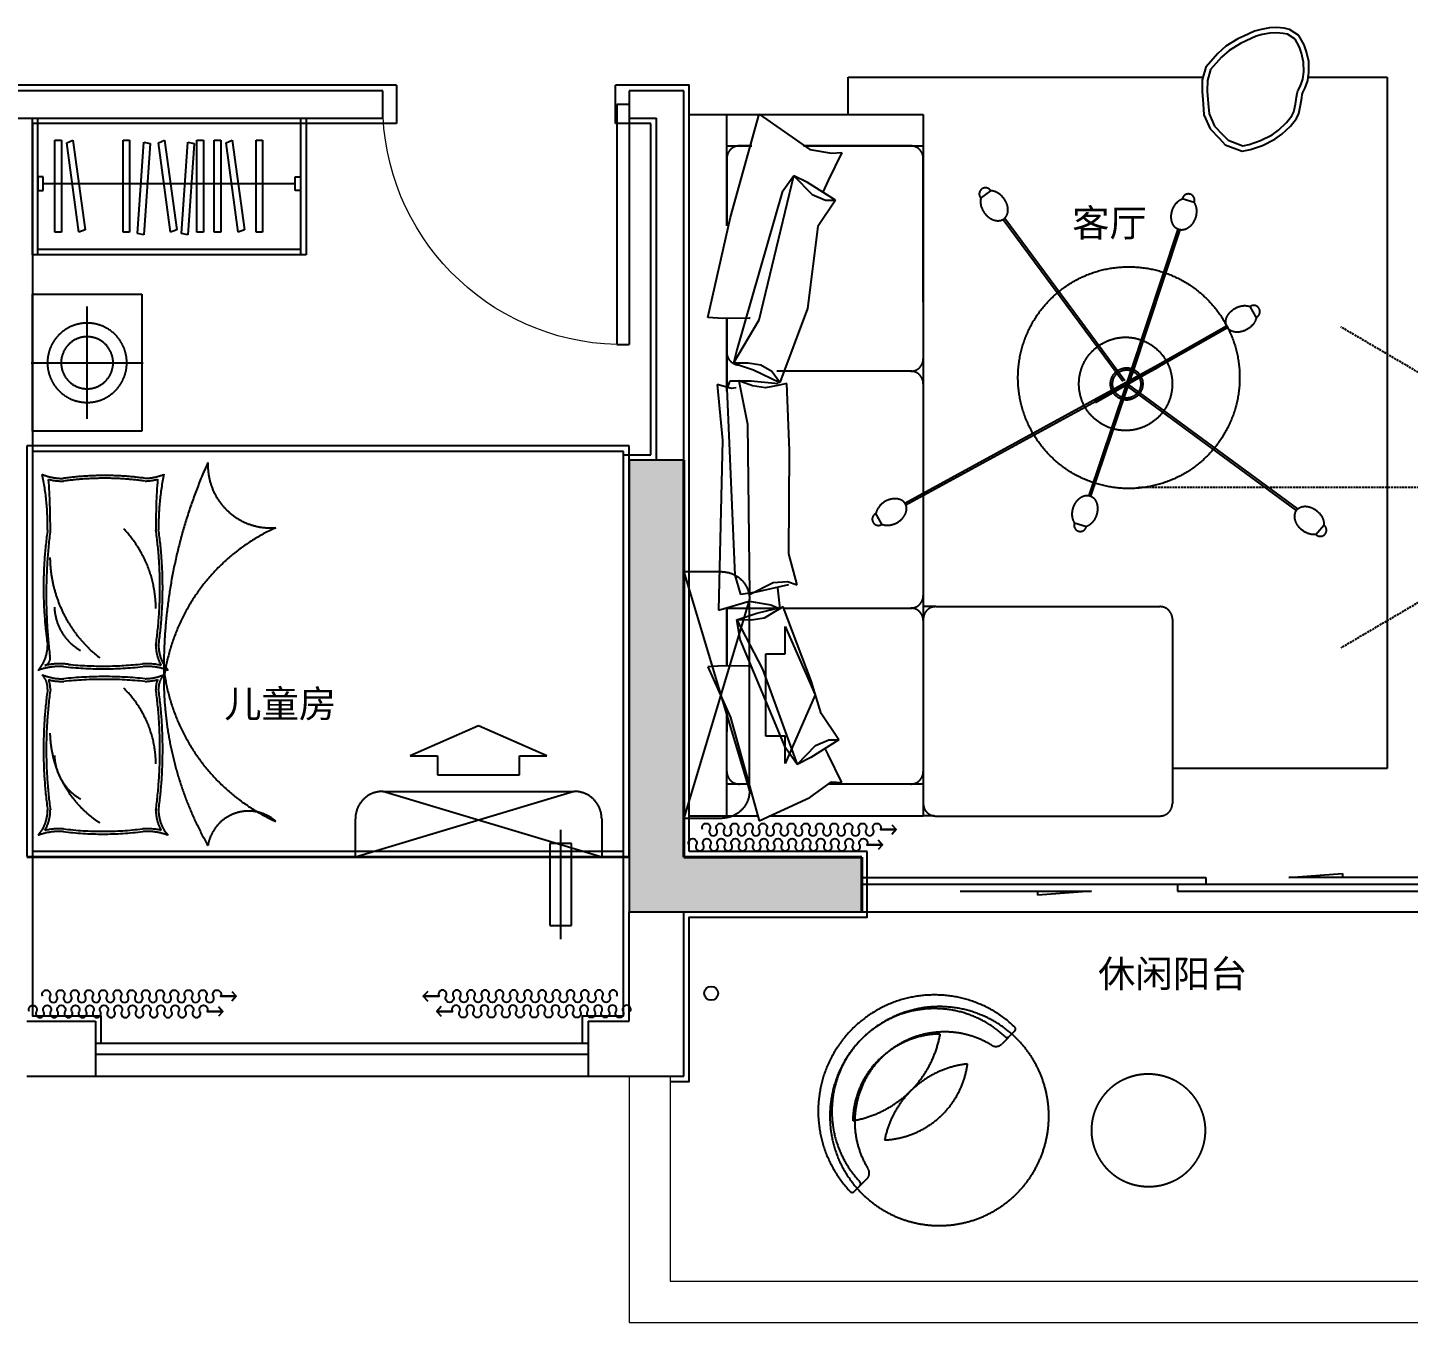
# Model space of a CAD drawing. Header units: inches. Extents: x -2597087 to 134135, y -662679 to 20000.
# Drawn here: x 40458 to 45503, y -43168 to -38437 of the extents above; entities that cross this region are included whole.
import ezdxf

# ---------------------------------------------------------------- set-up
doc = ezdxf.new("R2010")
doc.units = ezdxf.units.IN
doc.header["$LTSCALE"] = 100
doc.header["$MEASUREMENT"] = 0
for name, pattern in [('__DASH', [0.35, 0.25, -0.1]), ('DASH', [0.35, 0.25, -0.1]), ('HIDDEN', [0.375, 0.25, -0.125]), ('HIDDEN2', [4.7625, 3.175, -1.5875])]:
    doc.linetypes.add(name, pattern=pattern)
doc.layers.get('0').update_dxf_attribs({"linetype": 'CONTINUOUS'})
for name, color, linetype in [('003门', 17, 'CONTINUOUS'), ('008a地面活动灯具', 31, 'CONTINUOUS'), ('009-活动家具', 157, 'DASH'), ('009活动家具', 157, 'CONTINUOUS'), ('011 完成面', 24, 'CONTINUOUS'), ('015天花', 65, 'CONTINUOUS'), ('020空间字', 2, 'CONTINUOUS'), ('026窗帘', 11, 'CONTINUOUS'), ('029空调室内机', 82, 'CONTINUOUS'), ('PUB_HATCH', 8, 'CONTINUOUS'), ('VPIPE-凝结', 99, 'DASH'), ('WALL', 7, 'CONTINUOUS'), ('WINDOW', 4, 'CONTINUOUS')]:
    doc.layers.add(name, color=color, linetype=linetype)
doc.layers.add('BALCONY', color=3, linetype='CONTINUOUS', lineweight=0)
doc.layers.add('COLUMN', color=30, linetype='CONTINUOUS', lineweight=40)
doc.styles.add('文字标注', font='')
doc.styles.get('文字标注').set_extended_font_data('SimSun')

# ---------------------------------------------------------------- blocks, each defined once
blk = doc.blocks.new('$DorLib2D$00000131')
at = {"color": 0, "linetype": 'Continuous'}
for p, q in [((0.15, 0.125), (0.2319, 0.1973)), ((0.2319, 0.1973), (0.2319, 0.125)), ((-0.5, 0.125), (-0.5, 0)), ((0.0192, 0.125), (-0.5, 0.125)), ((0.0192, 0), (0.0192, 0.125)), ((0.35, 0.125), (0.15, 0.125)), ((-0.5, 0), (0.0192, 0)), ((-0.024, 0), (0.5, 0)), ((-0.024, -0.125), (-0.024, 0)), ((0.5, 0), (0.5, -0.125)), ((-0.35, -0.125), (-0.15, -0.125)), ((-0.2319, -0.1973), (-0.2319, -0.125)), ((-0.15, -0.125), (-0.2319, -0.1973)), ((0.5, -0.125), (-0.024, -0.125))]:
    blk.add_line(p, q, dxfattribs=at)
blk = doc.blocks.new('$DorLib2D$00000001')
for p, q in [((0.45, 0.975), (0.5, 0.975)), ((0.45, 0), (0.45, 0.975)), ((0.5, 0), (0.5, 0.975)), ((0.5, 0), (0.45, 0))]:
    blk.add_line(p, q)
at = {"lineweight": 13}
blk.add_arc((0.475, 0), 0.975, 91.4693, 180, dxfattribs=at)
blk = doc.blocks.new('SONY电视-平面')
at = {"linetype": 'DASH', "ltscale": 0.3}
for p, q in [((587.4, 0), (-587.4, 0)), ((-587.4, 0), (-587.4, -12.1)), ((587.4, -12.1), (587.4, 0)), ((-679.2, -58), (-679.2, -80.9)), ((-679.2, -80.9), (679.2, -80.9)), ((679.2, -80.9), (679.2, -58))]:
    blk.add_line(p, q, dxfattribs=at)
at = {"color": 251, "linetype": 'DASH', "ltscale": 0.3}
for p, q in [((-587.4, -12.1), (587.4, -12.1)), ((679.2, -58), (-679.2, -58)), ((0, -80.9), (-586.8, -1079.8)), ((0, -80.9), (0, -1818.5)), ((0, -80.9), (586.8, -1079.8))]:
    blk.add_line(p, q, dxfattribs=at)
at = {"linetype": 'DASH', "ltscale": 0.3, "extrusion": (-6.99859e-16, 2.7872e-16, -1)}
blk.add_ellipse((-664.3, 27), major_axis=(-0.6, 86.3), ratio=1, start_param=2.047653, end_param=3.321456, dxfattribs=at)
at = {"linetype": 'DASH', "ltscale": 0.3, "extrusion": (-7.00268e-16, 2.78062e-16, -1)}
blk.add_ellipse((664.3, 27), major_axis=(-1.1, -86.3), ratio=1, start_param=-0.185469, end_param=1.088334, dxfattribs=at)
blk = doc.blocks.new('dsfsdfs')
at = {"linetype": 'DASH', "ltscale": 10}
blk.add_line((52703.5, 27008.2), (52703.8, 27008.2), dxfattribs=at)
at = {"layer": '009活动家具', "linetype": 'DASH', "ltscale": 200}
for p, q in [((54571.4, 28509.9), (54527.5, 28483.3)), ((54592.8, 28520.1), (54571.4, 28509.9)), ((54600.8, 28503.1), (54580.3, 28493.3)), ((54631.3, 28538.3), (54592.8, 28520.1)), ((54637.7, 28520.5), (54600.9, 28503.1)), ((54655.7, 28544.5), (54631.3, 28538.3)), ((54659.7, 28526.1), (54637.7, 28520.5)), ((54686, 28550.1), (54655.7, 28544.5)), ((54688.1, 28531.4), (54659.7, 28526.1)), ((54712.8, 28551.3), (54686, 28550.1)), ((54712.4, 28532.5), (54688.1, 28531.4)), ((54736.7, 28530.2), (54712.4, 28532.5)), ((54739.6, 28548.8), (54712.8, 28551.3)), ((54751.9, 28526.9), (54736.7, 28530.2)), ((54759.1, 28544.6), (54739.6, 28548.8)), ((54779.9, 28509.3), (54751.9, 28526.9)), ((54794, 28522.6), (54759.1, 28544.6)), ((54795.7, 28480.4), (54779.9, 28509.3)), ((54813, 28488), (54794, 28522.6)), ((54497.4, 28456.3), (54453.9, 28407.4)), ((54527.5, 28483.3), (54497.4, 28456.3)), ((54538.8, 28468.1), (54510.7, 28443)), ((54580.3, 28493.3), (54538.8, 28468.1)), ((54803.6, 28457.4), (54795.7, 28480.4)), ((54810.9, 28424.7), (54803.6, 28457.4)), ((54821.7, 28462.5), (54813, 28488)), ((54829.6, 28427), (54821.7, 28462.5)), ((54453.9, 28407.4), (54440.9, 28360.4)), ((54510.7, 28443), (54470.8, 28398.2)), ((54811.8, 28389.2), (54810.9, 28424.7)), ((54830.7, 28388.4), (54829.6, 28427)), ((53146.9, 28233.8), (53146.9, 28369.7)), ((54440.9, 28360.4), (54440.5, 28318.5)), ((54459.7, 28357.7), (54459.3, 28319.1)), ((54470.8, 28398.2), (54459.7, 28357.7)), ((54799.5, 28339.2), (54808.8, 28362.7)), ((54808.8, 28362.7), (54811.8, 28389.2)), ((54816.7, 28331.6), (54827.1, 28358.1)), ((54827.1, 28358.1), (54830.7, 28388.4)), ((54440.5, 28318.5), (54444, 28272.9)), ((54459.3, 28319.1), (54462.7, 28274.3)), ((54785.6, 28297.5), (54787.8, 28311.2)), ((54787.8, 28311.2), (54790.5, 28320.9)), ((54790.5, 28320.9), (54799.5, 28339.2)), ((54804.1, 28294.6), (54806.2, 28307.2)), ((54806.2, 28307.2), (54808.1, 28314.2)), ((54808.1, 28314.2), (54816.7, 28331.6)), ((54444, 28272.9), (54447.1, 28232.2)), ((54462.7, 28274.3), (54465.6, 28236.9)), ((54775.3, 28244.1), (54781.7, 28271.5)), ((54781.7, 28271.5), (54785.6, 28297.5)), ((54793.2, 28238.1), (54800.2, 28268)), ((54800.2, 28268), (54804.1, 28294.6)), ((52566.6, 25670.8), (52566.6, 28233.8)), ((52566.6, 28233.8), (53421.6, 28233.8)), ((52703.8, 27827.2), (52703.8, 28233.8)), ((53421.6, 28233.8), (53421.6, 28073.4)), ((54447.1, 28232.2), (54469.4, 28181.2)), ((54465.6, 28236.9), (54485.3, 28191.8)), ((54719.7, 28177), (54748.9, 28204.1)), ((54748.9, 28204.1), (54768.6, 28228.8)), ((54762.7, 28191.3), (54784.8, 28219)), ((54768.6, 28228.8), (54775.3, 28244.1)), ((54784.8, 28219), (54793.2, 28238.1)), ((54469.4, 28181.2), (54502.5, 28146.9)), ((54485.3, 28191.8), (54485.3, 28191.8)), ((54485.3, 28191.8), (54516, 28159.9)), ((54516, 28159.9), (54535.7, 28139.7)), ((54654, 28138.3), (54696.3, 28159.5)), ((54696.3, 28159.5), (54719.7, 28177)), ((54706.2, 28143.4), (54731.8, 28162.5)), ((54731.8, 28162.5), (54762.7, 28191.3)), ((52703.8, 28119.2), (52794.8, 28119.2)), ((52983.8, 28119.2), (53421.6, 28119.2)), ((53375.9, 28119.2), (52983.8, 28119.2)), ((54502.5, 28146.9), (54525.1, 28123.5)), ((54525.1, 28123.5), (54587.1, 28100.4)), ((54535.7, 28139.7), (54588.8, 28119.8)), ((54587.1, 28100.4), (54617.4, 28105.9)), ((54588.8, 28119.8), (54612.6, 28124.1)), ((54612.6, 28124.1), (54654, 28138.3)), ((54617.4, 28105.9), (54661.2, 28120.9)), ((54661.2, 28120.9), (54706.2, 28143.4)), ((53421.6, 28043.2), (53421.6, 28073.4)), ((53421.6, 28073.4), (53421.6, 25670.8)), ((53421.6, 27548.2), (53421.6, 28073.4)), ((53631.9, 27928.1), (53668.2, 27955.2)), ((54411, 27911.8), (54368, 27925.9)), ((54638.3, 27493), (54615.9, 27532.3)), ((52703.8, 27489.1), (52703.8, 27226.2)), ((52703.8, 27223.1), (52703.8, 27489.1)), ((53421.6, 27456.7), (53421.6, 25833.4)), ((52703.5, 27327.8), (52703.8, 27327.8)), ((53375.9, 27295.8), (52885.9, 27295.8)), ((52703.8, 27237.7), (52703.8, 27289.2)), ((52703.8, 27289.2), (52703.8, 27237.7)), ((52703.8, 27223.1), (52703.8, 27285.9)), ((52703.8, 27231.3), (52703.8, 27223.1)), ((53270.7, 26736.7), (53248.5, 26776.1)), ((53974.4, 26742.5), (54017.3, 26728.2)), ((54855.5, 26699.9), (54885.5, 26733.8)), ((53467.3, 26435.8), (53421.6, 26435.8)), ((53467.3, 26435.8), (54286.2, 26435.8)), ((52703.3, 26219.7), (52703.4, 26431.6)), ((52703.5, 26430.6), (52902, 26430.6)), ((52703.8, 26237.8), (52703.8, 26431.7)), ((52703.8, 26430.6), (52703.8, 26219.6)), ((52911.6, 26430.6), (53375.9, 26430.6)), ((52935.2, 26430.6), (53375.9, 26430.6)), ((54331.6, 26390.1), (54331.6, 25784.8)), ((52703.8, 25670.8), (52703.8, 26061.5)), ((52703.8, 26061.5), (52703.8, 25980)), ((52782.2, 25787.7), (52703.8, 25787.7)), ((53375.9, 25787.7), (53075.3, 25787.7)), ((53421.6, 25787.7), (53114.6, 25787.7)), ((54331.6, 25784.8), (54331.6, 25716.5)), ((53421.6, 25670.8), (52860.2, 25670.8)), ((53461.8, 25671.2), (53421.6, 25671.2)), ((53467.3, 25670.8), (54285.9, 25670.8))]:
    blk.add_line(p, q, dxfattribs=at)
at = {"layer": '009活动家具', "color": 251, "linetype": 'DASH', "ltscale": 200}
for p, q in [((53146.9, 28369.7), (54443.5, 28369.7)), ((53713.4, 27850.6), (54150.1, 27260.2)), ((53719.3, 27854.9), (54157.8, 27262.1)), ((54351.6, 27814.6), (54177.3, 27288.4)), ((54358.5, 27812.3), (54184.2, 27286.1)), ((54529.1, 27460.7), (54047, 27187.1)), ((54532.7, 27454.4), (54050.6, 27180.8)), ((54027.4, 26841.7), (54204.3, 27367.1)), ((54034.3, 26839.4), (54211.2, 27364.8)), ((53354.2, 26814), (54278.3, 27318.7)), ((53357.8, 26807.6), (54281.9, 27312.3)), ((54789.9, 26793.1), (54171.6, 27247.2)), ((54785, 26787.6), (54169, 27239.7))]:
    blk.add_line(p, q, dxfattribs=at)
blk.add_lwpolyline([(54828.5, 28369.7), (55116.8, 28369.7), (55116.8, 25844.5), (54331.6, 25844.5)], dxfattribs=at)
at = {"layer": '009活动家具', "linetype": 'DASH', "ltscale": 200}
for points in [[(52788.5, 27488.5), (52785.4, 27489.9), (52689, 27488.9), (52634.4, 27492.7), (52717.8, 27858.5), (52822.4, 28235.2), (53007.5, 28105.5), (53086.8, 28092.7), (53123.7, 28095.3), (53074.6, 27993.1), (53055.1, 27949.8)], [(53101, 27921.2), (52998.6, 27984.9), (52948.1, 28010.3), (52905.7, 27950.3), (52740.8, 27373.7), (52727.8, 27325.2), (52800.7, 27300.5), (52897.4, 27254.5)], [(52738.1, 27234.8), (52721.4, 27233.1), (52668.5, 27246.9), (52688, 27044.2), (52673.5, 26422.7), (52785.4, 26455.9), (52864.7, 26442.6), (52898.8, 26428.3), (52889.6, 26504)], [(52928.7, 26515.7), (52811.3, 26488.1), (52755.3, 26480.3), (52734.4, 26550.7), (52705.2, 27231.7), (52715.7, 27260.4), (52792.7, 27260.4), (52891.8, 27251.6)], [(53113.3, 25948.7), (53010.9, 25885), (52960.4, 25859.6), (52918, 25919.6), (52753.1, 26316.1), (52740.1, 26387.2), (52813, 26411.9), (52909.7, 26435.4)], [(52792.3, 26221.9), (52785.4, 26218.8), (52689, 26219.8), (52634.4, 26216), (52717.8, 26030.2), (52822.4, 25653.5), (53007.5, 25738.2), (53086.8, 25796), (53123.7, 25793.4), (53074.6, 25895.6), (53063.2, 25917.5)], [(52817.6, 25670.8), (52566.6, 25670.8)]]:
    blk.add_lwpolyline(points, dxfattribs=at)
for points in [[(52794.8, 28119.2), (52749.5, 28119.2, 0.414214), (52703.8, 28073.4), (52703.8, 27827.2)], [(52785.2, 25787.7), (52749.5, 25787.7, -0.414214), (52703.8, 25833.4), (52703.8, 26061.5)]]:
    blk.add_lwpolyline(points, format="xyb", dxfattribs=at)
for points in [[(52781.3, 27325.4), (52727.8, 27325.2), (52822.3, 27483.1), (52948.1, 28010.3), (53015.1, 27941.7), (53064, 27920.8), (53101, 27921.2), (53036.4, 27824.1), (52999.1, 27525), (52897.4, 27254.5), (52868.7, 27294.8), (52828.4, 27318.2)], [(52798, 27243), (52747.4, 27260.4), (52779.1, 27102), (52787.1, 26480.3), (52872.5, 26523.8), (52925.5, 26527.9), (52960.5, 26515.7), (52930.4, 26628.4), (52933.2, 27005.7), (52923.6, 27251.6), (52890.6, 27243.9), (52845, 27234.8)], [(52793.6, 26387), (52740.1, 26387.2), (52834.6, 26206.8), (52960.4, 25859.6), (53027.4, 25928.2), (53076.3, 25949.1), (53113.3, 25948.7), (53048.7, 26045.8), (53011.4, 26164.9), (52909.7, 26435.4), (52881, 26417.5), (52840.7, 26394.2)]]:
    blk.add_lwpolyline(points, close=True, dxfattribs=at)
for centre, radius in [((54172.5, 27272.5), 405), ((54160.8, 27249.6), 170.5), ((54164.6, 27249.4), 58.8), ((54164.6, 27249.4), 51.5)]:
    blk.add_circle(centre, radius, dxfattribs=at)
for centre, radius, start, end in [((54617, 28469.1), 56.4, 115.3623, 115.4039), ((54617, 28469.1), 37.6, 115.3623, 115.4039), ((53375.9, 28073.4), 45.7, 0, 90), ((53648.8, 27943.3), 22.7, 31.3668, 222.0761), ((54390.2, 27920.9), 22.7, 336.5426, 167.2519), ((54628.9, 27513.7), 22.7, 294.447, 125.1563), ((52749.5, 27364.5), 45.7, 180, 270), ((53375.9, 27341.5), 45.7, 270, 0), ((53375.9, 27250.1), 45.7, 0, 90), ((53257.8, 26755.4), 22.7, 114.0913, 304.8006), ((53995.2, 26733.3), 22.7, 156.2658, 346.9751), ((54872.1, 26715.4), 22.7, 223.1257, 53.835), ((53375.9, 26476.3), 45.7, 270, 0), ((53467.3, 26390.1), 45.7, 90, 180), ((54286.2, 26390.1), 45.7, 0, 90), ((53375.9, 26384.8), 45.7, 0, 90), ((53375.9, 25833.4), 45.7, 270, 0), ((53467.3, 25716.5), 45.7, 180, 270), ((54285.9, 25716.5), 45.7, 270, 0)]:
    blk.add_arc(centre, radius, start, end, dxfattribs=at)
for centre, major_axis, start_param, end_param in [((53680.7, 27900.5), (35.6, -47.8), 3.676927, 8.889443), ((53304.3, 26781.6), (-51.9, -29.3), 0.535335, 5.747851)]:
    blk.add_ellipse(centre, major_axis=major_axis, ratio=0.743916, start_param=start_param, end_param=end_param, dxfattribs=at)
at = {"layer": '009活动家具', "linetype": 'DASH', "ltscale": 200, "extrusion": (0, 0, -1)}
for centre, major_axis, start_param, end_param in [((54373.6, 27870.1), (-18.5, -56.7), 3.676927, 8.889443), ((54582.6, 27487.1), (-51.7, -29.6), 3.676927, 8.889443), ((54012, 26784), (-18.8, -56.6), 0.535335, 5.747851), ((54832.1, 26750.8), (44.6, -39.5), 0.535335, 5.747851)]:
    blk.add_ellipse(centre, major_axis=major_axis, ratio=0.743916, start_param=start_param, end_param=end_param, dxfattribs=at)
blk = doc.blocks.new('A$C3B4B66AD')
at = {"layer": '026窗帘', "elevation": -1.4}
blk.add_lwpolyline([(22.2, 755.9, -1.732051), (22.2, 730, 1.732051), (22.2, 704, -1.732051), (22.2, 678, 1.732051), (22.2, 652, -1.732051), (22.2, 626, 1.732051), (22.2, 600.1, -1.732051), (22.2, 574.1, 1.732051), (22.2, 548.1, -1.732051), (22.2, 522.1, 1.732051), (22.2, 496.1, -1.732051), (22.2, 470.1, 1.732051), (22.2, 444.2, -1.732051), (22.2, 418.2, 1.732051), (22.2, 392.2, -1.732051), (22.2, 366.2, 1.732051), (22.2, 340.2, -1.732051), (22.2, 314.3, 1.732051), (22.2, 288.3, -1.732051), (22.2, 262.3, 1.732051), (22.2, 236.3, -1.732051), (22.2, 210.3, 1.732051), (22.2, 184.4, -1.732051), (22.2, 158.4, 1.732051), (22.2, 132.4, -1.732051), (22.2, 106.4), (22.2, 49.1), (22.2, 106.4)], format="xyb", dxfattribs=at)
at = {"layer": '026窗帘', "color": 251, "elevation": -1.4}
blk.add_lwpolyline([(77.9, 706.8, -1.732051), (77.9, 680.9, 1.732051), (77.9, 654.9, -1.732051), (77.9, 628.9, 1.732051), (77.9, 602.9, -1.732051), (77.9, 576.9, 1.732051), (77.9, 551, -1.732051), (77.9, 525, 1.732051), (77.9, 499, -1.732051), (77.9, 473, 1.732051), (77.9, 447, -1.732051), (77.9, 421.1, 1.732051), (77.9, 395.1, -1.732051), (77.9, 369.1, 1.732051), (77.9, 343.1, -1.732051), (77.9, 317.1, 1.732051), (77.9, 291.2, -1.732051), (77.9, 265.2, 1.732051), (77.9, 239.2, -1.732051), (77.9, 213.2, 1.732051), (77.9, 187.2, -1.732051), (77.9, 161.3, 1.732051), (77.9, 135.3, -1.732051), (77.9, 109.3, 1.732051), (77.9, 83.3, -1.732051), (77.9, 57.3), (77.9, 0), (77.9, 57.3)], format="xyb", dxfattribs=at)
at = {"layer": '026窗帘', "elevation": -1.4}
blk.add_lwpolyline([(39.9, 65), (22.2, 49.1), (4.6, 65)], dxfattribs=at)
at = {"layer": '026窗帘', "color": 251, "elevation": -1.4}
blk.add_lwpolyline([(95.5, 15.9), (77.9, 0), (60.3, 15.9)], dxfattribs=at)
blk = doc.blocks.new('dsdesd')
at = {"layer": '009-活动家具', "linetype": 'DASH', "ltscale": 540}
for p, q in [((74543.1, 24622.3), (74495.3, 24574.4)), ((73956.4, 24035.5), (74002.6, 24081.7))]:
    blk.add_line(p, q, dxfattribs=at)
for centre, radius, start, end in [((74249.7, 24328.9), 425, 46.3808, 223.6192), ((74267.4, 24311.2), 400, 48.5833, 221.4167), ((74249.7, 24328.9), 375, 46.6142, 223.3858), ((74286.5, 24290.5), 328.3, 58.7896, 211.2104), ((74536, 24629.3), 10, 315, 46.3808), ((74274.2, 24287.8), 323.4, 90.6525, 178.824), ((74267.4, 24311.2), 400, 221.4167, 48.5833), ((74474.1, 24595.7), 30, 234.4613, 315), ((74514.2, 24608.7), 10, 226.6142, 315), ((73981.4, 24102.9), 30, 315, 35.5387), ((73969.9, 24064.4), 10, 315, 43.3858), ((73949.3, 24042.6), 10, 223.6192, 315)]:
    blk.add_arc(centre, radius, start, end, dxfattribs=at)
at = {"layer": '009-活动家具', "color": 251, "linetype": 'DASH', "ltscale": 540}
for centre, radius, start, end in [((73886.6, 24679), 389.9, 279.5023, 349.9742), ((74407.2, 24157.6), 346.3, 96.1088, 168.9276), ((74052.5, 24544.4), 320.7, 272.6454, 352.3911)]:
    blk.add_arc(centre, radius, start, end, dxfattribs=at)
blk = doc.blocks.new('dfgdfht67964dfgsdg')
at = {"layer": '029空调室内机', "color": 250, "linetype": '__DASH', "ltscale": 100}
for p, q in [((-100, 240), (-900, 0)), ((0, 0), (-800, 240))]:
    blk.add_line(p, q, dxfattribs=at)
blk.add_lwpolyline([(-700, 370), (-600, 370), (-600, 300), (-300, 300), (-300, 370), (-200, 370), (-450, 480)], close=True, dxfattribs=at)
blk.add_lwpolyline([(0, 0), (-900, 0), (-900, 140, -0.414214), (-800, 240), (-100, 240, -0.414214), (0, 140)], format="xyb", close=True, dxfattribs=at)
blk = doc.blocks.new('sdfgadsgfasdy568753sdfas')
at = {"layer": '029空调室内机', "color": 250, "linetype": '__DASH', "ltscale": 100}
blk.add_line((0, 100), (0, -300), dxfattribs=at)
blk.add_lwpolyline([(-40, -250), (40, -250), (40, 50), (-40, 50)], close=True, dxfattribs=at)
blk = doc.blocks.new('sdfsagasdfghtry543')
at = {"layer": '009活动家具', "linetype": 'HIDDEN', "ltscale": 250}
blk.add_line((0, -2.1), (2200, -2.1), dxfattribs=at)
for points in [[(2200, 0), (2200, 1500), (0, 1500), (0, 0)], [(2180, 20), (2180, 1480), (20, 1480), (20, 20)]]:
    blk.add_lwpolyline(points, close=True, dxfattribs=at)
for centre, radius, start, end in [((2331.9, 688.2), 1831.9, 155.7801, 181.4872), ((890.4, 1429.9), 229.4, 177.5345, 274.7123), ((129.7, 1573), 191.6, 247.3977, 270.6869), ((-873.9, 1204.2), 949.6, 359.3234, 11.6654), ((129.7, 1573), 201.5, 255.4484, 271.1025), ((-2169.6, 1207.1), 2255.2, 359.632, 4.3459), ((283, 299), 1092.9, 82.1489, 97.9417), ((283, 299), 1082.9, 82.1489, 97.9311), ((426.9, 1573.2), 191.6, 271.6077, 292.6023), ((426.9, 1573.2), 201.5, 271.6077, 284.5516), ((2726.2, 1207.3), 2255.2, 175.6541, 180.368), ((1430.5, 1204.4), 949.6, 168.3346, 180.6766), ((1541.8, 982.3), 1481.2, 171.8237, 188.19), ((1937.2, 955.8), 1866.7, 172.7267, 186.836), ((45.9, 903.7), 425.2, 0.2718, 43.6237), ((-986.8, 982.5), 1472.9, 351.7966, 8.1896), ((-985.2, 982.5), 1481.2, 351.81, 8.1763), ((1200.1, 559), 705.1, 114.3672, 172.6535), ((555, 1097.6), 470.9, 180.6352, 232.112), ((288.7, 916.4), 188.3, 181.6509, 240.5833), ((-61.9, 771.3), 137.5, 318.4161, 360), ((618.5, 771.5), 147.4, 178.4473, 209.8513), ((618.5, 771.5), 137.5, 178.4473, 221.5839), ((57.2, 724.6), 28.1, 288.2372, 18.6853), ((119.8, 469.1), 225.2, 86.4317, 110.485), ((129.7, 840.9), 191.6, 247.3977, 271.6077), ((-0.1, 613.2), 75.8, 358.1988, 42.1405), ((119.8, 469.1), 235.1, 82.0679, 103.2301), ((283, -809.7), 1466.9, 84.1587, 95.8413), ((277.6, 1956.8), 1271.2, 263.5044, 276.574), ((277.6, 1956.8), 1261.2, 264.2945, 276.574), ((436.8, 469.3), 235.1, 76.7699, 93.4755), ((436.8, 469.3), 225.2, 69.515, 93.4755), ((426.9, 841.1), 191.6, 271.6077, 292.6023), ((556.7, 613.4), 75.8, 137.8595, 181.8012), ((1740.4, 651.3), 1240.4, 178.2641, 209.5364), ((1200.1, 770.5), 705.1, 187.3465, 245.6328), ((1688.7, 389.9), 1628.1, 172.2018, 187.8113), ((1688.6, 390), 1618, 172.187, 187.8073), ((129.7, 840.9), 201.5, 255.4484, 271.6077), ((-0.1, 613.2), 85.7, 358.1988, 22.4287), ((283, -809.7), 1456.9, 84.1587, 95.8413), ((80.7, 335.9), 390.4, 0.3646, 45.6323), ((426.9, 841.1), 201.5, 271.6077, 284.5516), ((-1133.4, 390.1), 1619.5, 352.1774, 7.8094), ((556.7, 613.4), 85.7, 157.5713, 181.8012), ((-1132, 390.1), 1628.1, 352.1887, 7.7982), ((481.3, 457.1), 397.2, 181.0112, 237.1507), ((288.7, 374), 188.3, 181.6509, 240.5833), ((-61.9, 168.7), 137.5, 318.4161, 0), ((-61.9, 168.7), 147.4, 330.1487, 0.6121), ((618.5, 168.8), 147.4, 178.4473, 209.8513), ((618.5, 168.8), 137.5, 178.4473, 221.5839), ((809.7, 15.5), 150.5, 48.5737, 170.7015), ((119.8, -133.5), 235.1, 86.5245, 103.2301), ((277.6, 1222.4), 1130.4, 262.668, 277.332), ((436.8, -133.4), 235.1, 76.7699, 93.4755), ((119.8, -133.5), 225.2, 86.5245, 110.485), ((277.6, 1222.4), 1140.4, 262.668, 277.332), ((436.8, -133.4), 225.2, 69.515, 93.4755)]:
    blk.add_arc(centre, radius, start, end, dxfattribs=at)
at = {"layer": '015天花', "color": 250, "linetype": 'HIDDEN2', "ltscale": 30}
blk.add_line((0, -2.1), (0, -2.1), dxfattribs=at)
blk = doc.blocks.new('sdfsasdg5e7563')
at = {"layer": '008a地面活动灯具', "linetype": 'HIDDEN', "ltscale": 250}
for p, q in [((200, 45), (200, 455)), ((-5, 250), (405, 250))]:
    blk.add_line(p, q, dxfattribs=at)
for radius, start in [(145, 0.2537), (95, 0.3484)]:
    blk.add_arc((200, 250), radius, start, 0.0015, dxfattribs=at)
at = {"layer": '009活动家具', "linetype": 'HIDDEN', "ltscale": 250}
blk.add_lwpolyline([(0, 500), (400, 500), (400, 0), (0, 0)], close=True, dxfattribs=at)
blk = doc.blocks.new('sdasfgdsfyh5675334233')
at = {"layer": '009活动家具', "linetype": 'HIDDEN', "ltscale": 250}
for p, q in [((0, 0), (0, 500)), ((0, 500), (1000, 500)), ((0, 500), (600, 500)), ((20, 0), (20, 500)), ((980, 500), (980, -0.1)), ((1000, 500), (1000, -0.1)), ((82.4, 419.4), (105.9, 419.4)), ((82.4, 83.3), (82.4, 419.4)), ((105.9, 419.4), (105.9, 83.3)), ((125.3, 410.1), (148.2, 419.3)), ((169.5, 82.7), (125.3, 410.1)), ((148.2, 419.3), (192.3, 91.8)), ((331.6, 419.4), (355.1, 419.4)), ((331.6, 83.3), (331.6, 419.4)), ((355.1, 419.4), (355, 83.3)), ((384.2, 78.2), (407.4, 411.9)), ((407.4, 411.9), (430.7, 407.1)), ((430.7, 407.1), (407.5, 73.4)), ((460.5, 410.1), (483.3, 419.2)), ((504.6, 82.7), (460.5, 410.1)), ((483.3, 419.2), (527.4, 91.8)), ((544.4, 78.1), (567.6, 411.9)), ((567.6, 411.9), (590.9, 407.1)), ((590.9, 407.1), (567.7, 73.3)), ((601.2, 419.4), (624.7, 419.4)), ((601.2, 83.2), (601.2, 419.4)), ((624.7, 419.4), (624.6, 83.2)), ((664.7, 419.3), (688.2, 419.3)), ((664.7, 83.2), (664.7, 419.3)), ((688.2, 419.3), (688.2, 83.2)), ((707.6, 410.1), (730.5, 419.2)), ((751.8, 82.7), (707.6, 410.1)), ((730.5, 419.2), (774.6, 91.8)), ((817.1, 419.3), (840.6, 419.3)), ((817.1, 83.2), (817.1, 419.3)), ((840.6, 419.3), (840.5, 83.2)), ((960, 259.9), (40, 260)), ((980, 259.9), (980, 259.9)), ((105.9, 83.3), (82.4, 83.3)), ((192.3, 91.8), (169.5, 82.7)), ((355, 83.3), (331.6, 83.3)), ((407.5, 73.4), (384.2, 78.2)), ((527.4, 91.8), (504.6, 82.7)), ((567.7, 73.3), (544.4, 78.1)), ((624.6, 83.2), (601.2, 83.2)), ((688.2, 83.2), (664.7, 83.2)), ((774.6, 91.8), (751.8, 82.7)), ((840.5, 83.2), (817.1, 83.2)), ((1000, -0.1), (0, 0)), ((980, 19.9), (20, 20))]:
    blk.add_line(p, q, dxfattribs=at)
for points in [[(40, 235), (40, 285), (20, 285), (20, 235)], [(960, 235), (960, 285), (980, 285), (980, 235)]]:
    blk.add_lwpolyline(points, close=True, dxfattribs=at)

msp = doc.modelspace()

# ---------------------------------------------------------------- hatches: boundary and pattern name
at = {"layer": 'PUB_HATCH'}
msp.add_hatch(color=250, dxfattribs=at).paths.add_polyline_path([(42655.891, -40017.941), (42655.891, -41667.941), (43505.891, -41667.941), (43505.891, -41467.941), (42855.891, -41467.941), (42855.891, -40017.941)])

# ---------------------------------------------------------------- linework, layer by layer
at = {"layer": '003门'}
msp.add_line((43505.891, -41667.941), (45905.891, -41667.941), dxfattribs=at)
at = {"layer": '009-活动家具', "color": 251, "linetype": 'DASH', "ltscale": 300}
msp.add_open_spline([(44469.562, -42278.184), (44520.664, -42256.22), (44631.644, -42268.596), (44721.663, -42333.957), (44766.599, -42434.792), (44754.413, -42544.081), (44688.369, -42632.54), (44586.164, -42676.468), (44475.183, -42664.093), (44385.165, -42598.731), (44340.229, -42497.896), (44352.415, -42388.607), (44418.459, -42300.148), (44469.562, -42278.184)], degree=2, dxfattribs=at)
at = {"layer": '011 完成面'}
for p, q in [((41805.891, -38647.941), (41805.891, -38787.941)), ((42605.891, -38787.941), (42605.891, -38647.941)), ((41805.891, -38787.941), (40475.891, -38787.941)), ((40475.891, -38787.941), (40475.891, -41447.941)), ((42735.891, -38787.941), (42605.891, -38787.941)), ((42735.891, -39997.941), (42735.891, -38787.941)), ((42635.891, -41447.941), (42635.891, -39997.941)), ((42635.891, -39997.941), (42735.891, -39997.941)), ((43525.891, -41447.941), (42875.891, -41447.941))]:
    msp.add_line(p, q, dxfattribs=at)
for points in [[(41805.891, -38647.941), (40105.891, -38647.941)], [(42875.891, -41447.941), (42875.891, -38647.941), (42605.891, -38647.941)], [(40475.891, -41447.941), (40475.891, -42047.941), (40725.891, -42047.941), (40725.891, -42147.941)], [(42485.891, -42147.941), (42485.891, -42047.941), (42635.891, -42047.941), (42635.891, -41447.941)], [(42805.891, -42287.941), (42875.891, -42287.941), (42875.891, -41687.941), (43525.891, -41687.941), (43525.891, -41447.941)]]:
    msp.add_lwpolyline(points, dxfattribs=at)
at = {"layer": 'BALCONY'}
for points in [[(42655.891, -42267.941), (42655.891, -43167.941), (46355.891, -43167.941)], [(42805.891, -42267.941), (42805.891, -43017.941), (46355.891, -43017.941)]]:
    msp.add_lwpolyline(points, dxfattribs=at)
at = {"layer": 'COLUMN'}
for p, q in [((42855.891, -41467.941), (42855.891, -40017.941)), ((43505.891, -41467.941), (42855.891, -41467.941)), ((43505.891, -41667.941), (43505.891, -41467.941))]:
    msp.add_line(p, q, dxfattribs=at)
at = {"layer": 'VPIPE-凝结', "linetype": 'Continuous'}
msp.add_circle((42955.891, -41965.699), 25.536, dxfattribs=at)
at = {"layer": 'WALL'}
for p, q in [((41755.891, -38667.941), (40305.891, -38667.941)), ((41755.891, -38767.941), (41755.891, -38667.941)), ((42855.891, -38667.941), (42655.891, -38667.941)), ((42655.891, -38667.941), (42655.891, -38767.941)), ((42855.891, -41467.941), (42855.891, -38667.941)), ((40255.891, -38767.941), (41755.891, -38767.941)), ((42655.891, -38767.941), (42755.891, -38767.941)), ((42755.891, -40017.941), (42755.891, -38767.941)), ((42655.891, -40017.941), (42655.891, -41667.941)), ((42855.891, -40017.941), (42655.891, -40017.941)), ((42655.891, -41467.941), (42655.891, -41667.941)), ((43505.891, -41467.941), (42855.891, -41467.941)), ((43505.891, -41667.941), (43505.891, -41467.941)), ((42655.891, -41667.941), (43505.891, -41667.941)), ((42655.891, -42067.941), (42655.891, -41667.941)), ((42855.891, -42267.941), (42855.891, -41667.941)), ((42855.891, -41667.941), (43505.891, -41667.941)), ((40455.891, -42067.941), (40705.891, -42067.941)), ((40705.891, -42067.941), (40705.891, -42267.941)), ((42505.891, -42067.941), (42655.891, -42067.941)), ((42505.891, -42067.941), (42505.891, -42267.941)), ((40455.891, -42267.941), (40705.891, -42267.941)), ((42505.891, -42267.941), (42855.891, -42267.941))]:
    msp.add_line(p, q, dxfattribs=at)
at = {"layer": 'WINDOW'}
for p, q in [((40705.891, -42147.941), (42505.891, -42147.941)), ((40705.891, -42187.941), (42505.891, -42187.941)), ((40705.891, -42267.941), (42505.891, -42267.941))]:
    msp.add_line(p, q, dxfattribs=at)

# ---------------------------------------------------------------- block references
for name, p in [('sdasfgdsfyh5675334233', (40475.859, -39267.974)), ('sdfsasdg5e7563', (40475.891, -39911.882)), ('dsdesd', (-30477.809, -66725.476))]:
    msp.add_blockref(name, p)
at = {"layer": '003门'}
for name, p, xscale, yscale, zscale in [('$DorLib2D$00000001', (42205.891, -38717.941), 900, -900, 900), ('$DorLib2D$00000131', (44705.891, -41567.941), -2400, -200, -2400)]:
    msp.add_blockref(name, p, dxfattribs=dict(at, xscale=xscale, yscale=yscale, zscale=zscale))
at = {"layer": '009活动家具', "linetype": 'DASH', "ltscale": 200}
msp.add_blockref('dsfsdfs', (-9690.744, -66988.76), dxfattribs=at)
at = {"layer": '009活动家具', "linetype": 'HIDDEN2', "ltscale": 0.5, "xscale": -1, "rotation": 270}
msp.add_blockref('SONY电视-平面', (46335.891, -40117.502), dxfattribs=at)
at = {"layer": '009活动家具', "linetype": 'HIDDEN', "ltscale": 250}
msp.add_blockref('sdfsagasdfghtry543', (40455.891, -41465.824), dxfattribs=at)
at = {"layer": '026窗帘', "linetype": 'DASH', "lineweight": 13, "ltscale": 0.5, "rotation": 89.99999999966009}
for p in [(43631.307, -41445.193, 1.368), (41220.56, -42054.17, 1.368)]:
    msp.add_blockref('A$C3B4B66AD', p, dxfattribs=at)
at = {"layer": '026窗帘', "linetype": 'DASH', "lineweight": 13, "ltscale": 0.5, "xscale": -1, "rotation": 270.0000000003399}
msp.add_blockref('A$C3B4B66AD', (41904.211, -42054.17, 1.368), dxfattribs=at)
at = {"layer": '029空调室内机', "xscale": -1, "rotation": 270}
msp.add_blockref('dfgdfht67964dfgsdg', (42855.891, -40425.711), dxfattribs=at)
at = {"layer": '029空调室内机'}
for name, p in [('dfgdfht67964dfgsdg', (42555.891, -41467.941)), ('sdfgadsgfasdy568753sdfas', (42405.891, -41467.941))]:
    msp.add_blockref(name, p, dxfattribs=at)

# ---------------------------------------------------------------- texts
at = {"layer": '020空间字', "char_height": 100, "attachment_point": 7, "style": '文字标注'}
for s, insert in [('\\A1;客厅', (44274.726, -39211.861)), ('\\A1;儿童房', (41176.81, -40969.033)), ('\\A1;休闲阳台', (44369.428, -41955.206))]:
    msp.add_mtext(s, dxfattribs=dict(at, insert=insert))

doc.saveas('drawing.dxf')
